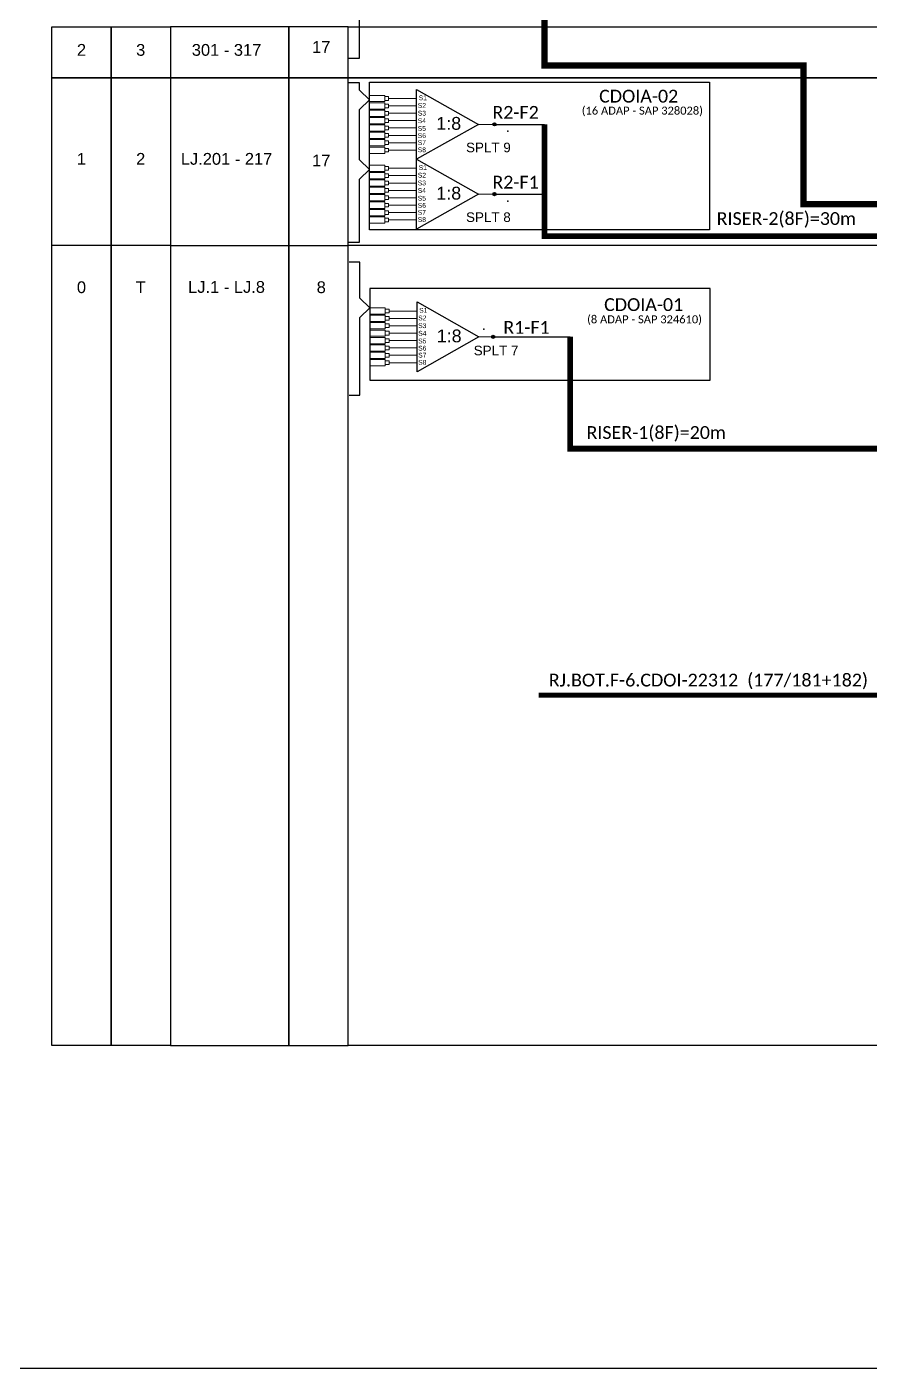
# Model space of a CAD drawing. Header units: metres. Extents: x -1286 to 424, y -500 to 94.
# Drawn here: x 52.7 to 184.4, y -499.8 to -290.3 of the extents above; entities that cross this region are included whole.
import ezdxf
from ezdxf.enums import TextEntityAlignment as Align

# ---------------------------------------------------------------- set-up
doc = ezdxf.new("R2010")
doc.units = ezdxf.units.M
doc.styles.add('ARIAL', font='arial.ttf')
doc.styles.add('WMF-Calibri0', font='calibri.ttf')

# ---------------------------------------------------------------- blocks, each defined once
blk = doc.blocks.new('SPLT_1-8_SC-APC_ESQ')
at = {"color": 3, "lineweight": 0}
for points in [[(2.41, -3.02), (0, -3.02)], [(2.41, -4), (0, -4)], [(2.41, -4.17), (0, -4.17)], [(2.41, -3.02), (2.41, -4)], [(2.41, -4.17), (2.41, -5.16)], [(2.99, -3.51), (7.37, -3.51)], [(2.41, -5.16), (0, -5.16)], [(2.41, -5.32), (0, -5.32)], [(2.41, -5.32), (2.41, -6.31)], [(7.37, -4.66), (2.99, -4.66)], [(7.37, -5.82), (2.99, -5.82)], [(2.41, -6.31), (0, -6.31)], [(2.41, -6.48), (0, -6.48)], [(2.41, -7.46), (0, -7.46)], [(2.41, -7.63), (0, -7.63)], [(2.41, -6.48), (2.41, -7.46)], [(2.41, -7.63), (2.41, -8.62)], [(7.37, -6.97), (2.99, -6.97)], [(7.37, -8.12), (2.99, -8.12)], [(2.41, -8.62), (0, -8.62)], [(2.41, -8.78), (0, -8.78)], [(2.41, -9.77), (0, -9.77)], [(2.41, -9.94), (0, -9.94)], [(2.41, -8.78), (2.41, -9.77)], [(2.41, -9.94), (2.41, -10.92)], [(7.37, -9.28), (2.99, -9.28)], [(7.37, -10.43), (2.99, -10.43)], [(2.41, -10.92), (0, -10.92)], [(2.41, -11.09), (0, -11.09)], [(2.41, -12.08), (0, -12.08)], [(2.41, -11.09), (2.41, -12.08)], [(7.37, -11.58), (2.99, -11.58)]]:
    blk.add_lwpolyline(points, dxfattribs=at)
for points in [[(2.99, -3.22), (2.41, -3.22), (2.41, -3.8), (2.99, -3.8)], [(2.99, -4.38), (2.41, -4.38), (2.41, -4.95), (2.99, -4.95)], [(2.99, -5.53), (2.41, -5.53), (2.41, -6.1), (2.99, -6.1)], [(2.99, -6.68), (2.41, -6.68), (2.41, -7.26), (2.99, -7.26)], [(2.99, -7.84), (2.41, -7.84), (2.41, -8.41), (2.99, -8.41)], [(2.99, -8.99), (2.41, -8.99), (2.41, -9.56), (2.99, -9.56)], [(2.99, -10.14), (2.41, -10.14), (2.41, -10.72), (2.99, -10.72)], [(2.99, -11.3), (2.41, -11.3), (2.41, -11.87), (2.99, -11.87)]]:
    blk.add_lwpolyline(points, close=True, dxfattribs=at)
at = {"color": 1}
blk.add_lwpolyline([(7.37, -2.1), (17.04, -7.55), (7.37, -13), (7.37, -2.1)], dxfattribs=at)
at = {"color": 1, "lineweight": 0}
blk.add_lwpolyline([(17.04, -7.55), (19.26, -7.55)], dxfattribs=at)
at = {"color": 1, "style": 'ARIAL'}
for s, height, p in [('S1', 0.75, (7.7, -3.78)), ('S3', 0.75, (7.55, -6.18)), ('S2', 0.75, (7.56, -4.97)), ('S5', 0.75, (7.55, -8.57)), ('S4', 0.75, (7.55, -7.36)), ('1:8', 2, (10.45, -8.4)), ('S6', 0.75, (7.55, -9.69)), ('S7', 0.75, (7.55, -10.78)), ('S8', 0.75, (7.55, -11.9))]:
    blk.add_text(s, height=height, dxfattribs=at).set_placement(p)
blk = doc.blocks.new('SPLITTER FUTURO')
blk.add_point((0, 0))
at = {"style": 'ARIAL', "text_generation_flag": 6, "flags": 4}
for tag, p, height in [('SPLT', (-6.22, -4.1), 1.5), ('INSTAL.', (-6.25, -6.09), 1.25)]:
    blk.add_attdef(tag, p, '', height=height, rotation=180, dxfattribs=at)

msp = doc.modelspace()

# ---------------------------------------------------------------- hatches: boundary and pattern name
h = msp.add_hatch(color=3)
h.dxf.hatch_style = 1
edge = h.paths.add_edge_path()
edge.add_arc((125.73, -305.51), 0.256, 0, 360)
h = msp.add_hatch(color=3)
h.dxf.hatch_style = 1
edge = h.paths.add_edge_path()
edge.add_arc((125.73, -316.4), 0.256, 0, 360)
h = msp.add_hatch(color=3)
h.dxf.hatch_style = 1
edge = h.paths.add_edge_path()
edge.add_arc((125.54, -338.7), 0.242, 0, 360)

# ---------------------------------------------------------------- linework, layer by layer
at = {"color": 5}
msp.add_line((125.54, -338.7), (137.56, -338.7), dxfattribs=at)
for points in [[(-417.13, -499.81), (423.87, -499.81), (423.87, 94.19), (-417.13, 94.19)], [(56.61, -290.28), (65.87, -290.28), (65.87, -298.22), (56.61, -298.22)], [(65.87, -290.28), (75.12, -290.28), (75.12, -298.22), (65.87, -298.22)], [(93.64, -290.28), (75.12, -290.28), (75.12, -298.22), (93.64, -298.22)], [(102.9, -290.28), (93.64, -290.28), (93.64, -298.22), (102.9, -298.22)], [(102.9, -290.28), (365.03, -290.28), (365.03, -298.22), (102.9, -298.22)], [(56.61, -298.22), (65.87, -298.22), (65.87, -324.42), (56.61, -324.42)], [(56.61, -298.22), (65.87, -298.22), (65.87, -449.42), (56.61, -449.42)], [(65.87, -298.22), (75.12, -298.22), (75.12, -324.42), (65.87, -324.42)], [(65.87, -298.22), (75.12, -298.22), (75.12, -449.42), (65.87, -449.42)], [(93.64, -298.22), (75.12, -298.22), (75.12, -324.42), (93.64, -324.42)], [(93.64, -298.22), (75.12, -298.22), (75.12, -449.42), (93.64, -449.42)], [(102.9, -298.22), (93.64, -298.22), (93.64, -324.42), (102.9, -324.42)], [(102.9, -298.22), (93.64, -298.22), (93.64, -449.42), (102.9, -449.42)], [(102.9, -298.22), (365.03, -298.22), (365.03, -324.42), (102.9, -324.42)], [(102.9, -298.22), (365.03, -298.22), (365.03, -449.42), (102.9, -449.42)]]:
    msp.add_lwpolyline(points, close=True)
at = {"color": 30, "const_width": 1}
msp.add_lwpolyline([(133.57, 3.56), (133.57, -296.31), (174.02, -296.31), (174.02, -317.96), (234.3, -317.96), (234.45, -379.57)], dxfattribs=at)
at = {"color": 3}
for points in [[(102.98, -295.15), (104.64, -295.15), (104.64, -277.46), (106.21, -275.95), (104.65, -274.45), (104.65, -266.56), (106.21, -265.06), (104.65, -263.55), (104.65, -262.4), (102.99, -262.4)], [(102.98, -323.89), (104.64, -323.89), (104.64, -314.08), (106.21, -312.57), (104.65, -311.06), (104.65, -303.18), (106.21, -301.67), (104.65, -300.16), (104.65, -299.02), (102.99, -299.02)], [(103.06, -347.83), (104.71, -347.83), (104.71, -335.68), (106.28, -334.17), (104.71, -332.67), (104.71, -327.02), (103.06, -327.02)]]:
    msp.add_lwpolyline(points, dxfattribs=at)
at = {"color": 1}
for points in [[(106.21, -298.92), (159.34, -298.92), (159.34, -321.99), (106.21, -321.99)], [(159.41, -331.16), (106.28, -331.16), (106.28, -345.48), (159.41, -345.48)]]:
    msp.add_lwpolyline(points, close=True, dxfattribs=at)
at = {"color": 6, "linetype": 'Continuous', "ltscale": 4}
for points in [[(125.73, -305.51), (133.57, -305.51)], [(125.73, -316.4), (133.57, -316.4)]]:
    msp.add_lwpolyline(points, dxfattribs=at)
at = {"color": 6, "const_width": 0.9}
msp.add_lwpolyline([(223.66, -379.57), (223.66, -322.99), (133.56, -322.99), (133.57, -305.51)], dxfattribs=at)
at = {"color": 5, "const_width": 0.9}
msp.add_lwpolyline([(222.14, -379.57), (222.14, -356.17), (137.56, -356.17), (137.56, -338.7)], dxfattribs=at)
at = {"color": 1}
msp.add_lwpolyline([(132.64, -394.69, 0.8, 0.8, 0), (189.63, -394.69, 0.8, 0.8, 0)], format="xyseb", dxfattribs=at)
at = {"color": 3}
for centre, radius in [((125.73, -305.51), 0.256), ((125.73, -316.4), 0.256), ((125.54, -338.7), 0.242)]:
    msp.add_circle(centre, radius, dxfattribs=at)
for p in [(127.84, -306.6), (127.84, -317.5)]:
    msp.add_point(p)

# ---------------------------------------------------------------- block references
for p in [(106.21, -297.96), (106.21, -308.86), (106.28, -331.16)]:
    msp.add_blockref('SPLT_1-8_SC-APC_ESQ', p)
ref = msp.add_blockref('SPLITTER FUTURO', (124.07, -337.49), dxfattribs=dict(xscale=-1))
ref.add_attrib('SPLT', 'SPLT 7', (122.5, -341.59), dxfattribs={"height": 1.5, "rotation": 180, "style": 'ARIAL', "text_generation_flag": 6})

# ---------------------------------------------------------------- texts
at = {"color": 7, "style": 'ARIAL'}
for s, p in [('2', (61.24, -293.88)), ('3', (70.49, -293.88)), ('301 - 317', (83.9, -293.88)), ('1', (61.24, -310.9)), ('2', (70.49, -310.9)), ('LJ.201 - 217', (83.9, -310.9)), ('0', (61.24, -330.95)), ('T', (70.49, -330.95)), ('LJ.1 - LJ.8', (83.9, -330.91))]:
    msp.add_text(s, height=1.84, dxfattribs=at).set_placement(p, align=Align.MIDDLE_CENTER)
at = {"color": 1, "style": 'WMF-Calibri0'}
for s, p in [('CDOIA-02', (142.09, -302.11)), ('CDOIA-01', (142.87, -334.67)), ('RJ.BOT.F-6.CDOI-22312  (177/181+182)', (134.23, -393.32))]:
    msp.add_text(s, height=2, dxfattribs=at).set_placement(p)
at = {"color": 6, "style": 'WMF-Calibri0'}
for s, p in [('R2-F2', (125.42, -304.64)), ('R2-F1', (125.42, -315.54)), ('RISER-2(8F)=30m', (160.44, -321.23))]:
    msp.add_text(s, height=2, dxfattribs=at).set_placement(p)
at = {"color": 1, "style": 'WMF-Calibri0'}
for s, p in [('(16 ADAP - SAP 328028)', (148.84, -303.99)), ('(8 ADAP - SAP 324610)', (149.18, -336.59))]:
    msp.add_text(s, height=1.25, dxfattribs=at).set_placement(p, align=Align.CENTER)
at = {"color": 7, "style": 'ARIAL'}
for s, p in [('SPLT 9', (121.3, -309.87)), ('SPLT 8', (121.3, -320.76))]:
    msp.add_text(s, height=1.5, dxfattribs=at).set_placement(p)
at = {"color": 5, "style": 'WMF-Calibri0'}
for s, p in [('R1-F1', (127.13, -338.23)), ('RISER-1(8F)=20m', (140.12, -354.65))]:
    msp.add_text(s, height=2, dxfattribs=at).set_placement(p)
at = {"style": 'ARIAL', "flags": 12}
for tag, p in [('17', (98.69, -293.42)), ('17', (98.69, -311.16)), ('8', (98.69, -330.95))]:
    msp.add_attdef(tag, text='XX', height=1.84, dxfattribs=at).set_placement(p, align=Align.MIDDLE_CENTER)

doc.saveas('drawing.dxf')
